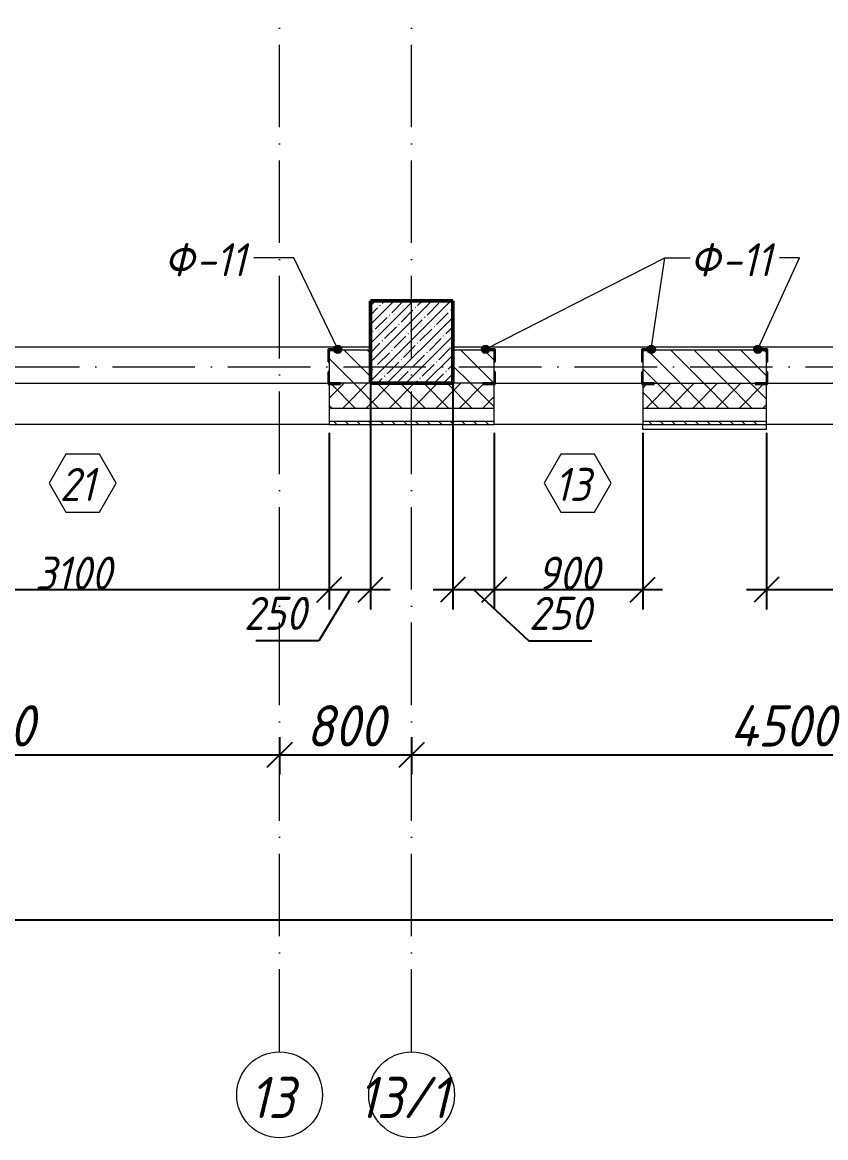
# Model space of a CAD drawing. Header units: millimetres. Extents: x -6064 to 178764, y -5836 to 29924.
# Drawn here: x 40801 to 45669, y -4670 to 2087 of the extents above; entities that cross this region are included whole.
import ezdxf

# ---------------------------------------------------------------- set-up
doc = ezdxf.new("R2010")
doc.units = ezdxf.units.MM
doc.linetypes.add('50_200_ШТРИХ_1Т_ш5_п1_п1_', pattern=[700, 500, -100, 0, -100])
doc.layers.add('A-ANNO-DIMS', color=7, linetype='Continuous')
for name, color, linetype, lineweight in [('A-GENM-1', 7, 'Continuous', 25), ('A-GENM-IDEN', 7, 'Continuous', 9), ('A-GLAZ-IDEN', 7, 'Continuous', 9), ('A-WALL-4', 7, 'Continuous', 9), ('A-WALL-FNSH-1', 7, 'Continuous', 9), ('A-WALL-PATT-1', 7, 'Continuous', 5), ('I-WALL', 7, 'Continuous', 5), ('S-COLS-1', 7, 'Continuous', 5), ('S-COLS-2', 7, 'Continuous', 50), ('Оси', 7, 'Continuous', 9), ('Оси-1', 7, '50_200_ШТРИХ_1Т_ш5_п1_п1_', 9)]:
    doc.layers.add(name, color=color, linetype=linetype, lineweight=lineweight)
doc.layers.add('A-WALL-1', color=7, linetype='Continuous', lineweight=13, true_color=0xce0000)
doc.layers.add('A-WALL-PATT-2', color=7, linetype='Continuous', lineweight=5, true_color=0xce0000)
doc.styles.add('ISOCPEUR_I', font='isocpeui.ttf', dxfattribs={"width": 0.9, "height": 250})
doc.styles.add('ISOCPEUR_I_2', font='isocpeui.ttf', dxfattribs={"width": 0.9, "height": 200})
doc.dimstyles.new('ISO-2_0_0_9К_СРЕДНИЙ', dxfattribs={"dimscale": 304.8, "dimtxt": 199.196235, "dimasz": 0.492126, "dimexe": 0.393701, "dimexo": 0, "dimgap": 0, "dimtad": 1, "dimdec": 0, "dimzin": 0, "dimdsep": 46, "dimtxsty": 'ISOCPEUR_I_2', "dimblk1": 'OBLIQUE', "dimblk2": 'OBLIQUE', "dimsah": 1, "dimcen": 0.09, "dimdle": 0.393701, "dimazin": 0, "dimtfac": 1, "dimtdec": 4, "dimtix": 1, "dimtmove": 1, "dimatfit": 3, "dimfxl": 1, "dimtvp": 1, "dimtolj": 1, "dimtzin": 0, "dimarcsym": 2})
doc.dimstyles.new('ISO-2_0_0_9К_СРЕДНИЙ_2', dxfattribs={"dimscale": 304.8, "dimtxt": 199.196235, "dimasz": 0.492126, "dimexe": 0.393701, "dimexo": 0, "dimgap": 0, "dimtad": 1, "dimdec": 0, "dimzin": 0, "dimdsep": 46, "dimtxsty": 'ISOCPEUR_I_2', "dimblk1": 'OBLIQUE', "dimblk2": 'OBLIQUE', "dimsah": 1, "dimcen": 0.09, "dimdle": 0.393701, "dimazin": 0, "dimtfac": 1, "dimtdec": 4, "dimtix": 1, "dimtmove": 0, "dimatfit": 3, "dimfxl": 1, "dimtvp": 1, "dimtolj": 1, "dimtzin": 0, "dimarcsym": 2})
doc.dimstyles.new('ISO-2_5_0_9К_БОЛЬШОЙ__с_подложкой_', dxfattribs={"dimscale": 304.8, "dimtxt": 248.995294, "dimasz": 0.492126, "dimexe": 0.393701, "dimexo": 0, "dimgap": 0.164042, "dimtad": 1, "dimdec": 0, "dimzin": 0, "dimdsep": 46, "dimtxsty": 'ISOCPEUR_I', "dimblk1": 'OBLIQUE', "dimblk2": 'OBLIQUE', "dimsah": 1, "dimcen": 0.09, "dimdle": 0.393701, "dimazin": 0, "dimtfac": 1, "dimtdec": 4, "dimtix": 1, "dimtmove": 0, "dimatfit": 3, "dimfxl": 1, "dimtvp": 1, "dimtfill": 1, "dimtolj": 1, "dimtzin": 0, "dimarcsym": 2})
doc.dimstyles.new('ISO-2_5_0_9К_БОЛЬШОЙ__с_подложкой__2', dxfattribs={"dimscale": 304.8, "dimtxt": 248.995294, "dimasz": 0.492126, "dimexe": 0.393701, "dimexo": 0, "dimgap": 0.164042, "dimtad": 1, "dimdec": 0, "dimzin": 0, "dimdsep": 46, "dimtxsty": 'ISOCPEUR_I', "dimblk1": 'OBLIQUE', "dimblk2": 'OBLIQUE', "dimsah": 1, "dimcen": 0.09, "dimdle": 0.393701, "dimazin": 0, "dimtfac": 1, "dimtdec": 4, "dimtix": 1, "dimtmove": 2, "dimatfit": 3, "dimfxl": 1, "dimtvp": 1, "dimtfill": 1, "dimtolj": 1, "dimtzin": 0, "dimarcsym": 2})
pattern_1 = [(135, (0, 0), (-35.35534, -35.35534), [])]
pattern_2 = [(45, (0, 0), (-70.71068, 70.71068), []), (135, (0, 0), (-70.71068, -70.71068), [])]
pattern_3 = [(135, (0, 0), (-70.71068, -70.71068), [])]

# ---------------------------------------------------------------- blocks, each defined once
blk = doc.blocks.new('Фахверк_СКБ_Уголок - Ф-11_200х2500 h-28441216-АР1_1_Кладочный план 2 этажа')
at = {"layer": 'A-GENM-1'}
for p, q in [((200, 156), (125, 156)), ((125, 156), (125, 81)), ((131, 81), (131, 150)), ((131, 150), (200, 150)), ((200, 150), (200, 156)), ((125, 81), (131, 81)), ((131, 19), (125, 19)), ((125, 19), (125, -56)), ((131, -50), (131, 19)), ((125, -56), (200, -56)), ((200, -50), (131, -50)), ((200, -56), (200, -50))]:
    blk.add_line(p, q, dxfattribs=at)
blk = doc.blocks.new('Ось сетки - Круг_Ø6_00__ISO-2_5_0_9K_ кружки поменьше-23056867-АР1_1_Кладочный план 2 этажа')
at = {"layer": 'Оси'}
blk.add_circle((0, 0), 2.6, dxfattribs=at)
blk = doc.blocks.new('_Oblique')
at = {"color": 0, "linetype": 'ByBlock', "lineweight": -2}
blk.add_line((-0.5, -0.5), (0.5, 0.5), dxfattribs=at)
blk = doc.blocks.new('DIMBLOCK84-АР1_1_Кладочный план 2 этажа')
at = {"layer": 'A-ANNO-DIMS', "color": 0, "lineweight": -2, "transparency": 16777216}
for p, q in [((39560, -400), (39560, -1470)), ((42660, -400), (42660, -1470)), ((39440, -1350), (42780, -1350))]:
    blk.add_line(p, q, dxfattribs=at)
at = {"layer": 'Defpoints', "color": 0, "transparency": 16777216}
for p in [(39560, -400), (42660, -400), (42660, -1350)]:
    blk.add_point(p, dxfattribs=at)
at = {"layer": 'A-ANNO-DIMS', "color": 0, "lineweight": -2, "transparency": 16777216, "xscale": 150, "yscale": 150, "zscale": 150, "rotation": 180}
blk.add_blockref('_Oblique', (39560, -1350), dxfattribs=at)
at = {"layer": 'A-ANNO-DIMS', "color": 0, "lineweight": -2, "transparency": 16777216, "xscale": 150, "yscale": 150, "zscale": 150}
blk.add_blockref('_Oblique', (42660, -1350), dxfattribs=at)
at = {"layer": 'A-ANNO-DIMS', "color": 0, "transparency": 16777216, "insert": (41110, -1250), "char_height": 200, "width": 560.814, "attachment_point": 5, "style": 'ISOCPEUR_I_2'}
blk.add_mtext('\\A1;3100', dxfattribs=at)
blk = doc.blocks.new('DIMBLOCK85-АР1_1_Кладочный план 2 этажа')
at = {"layer": 'A-ANNO-DIMS', "color": 0, "lineweight": -2, "transparency": 16777216}
for p, q in [((42910, -100), (42910, -1470)), ((42660, -400), (42660, -1470)), ((42540, -1350), (43030, -1350)), ((42785, -1350), (42598, -1660.2)), ((42598, -1660.2), (42215.7, -1660.2))]:
    blk.add_line(p, q, dxfattribs=at)
at = {"layer": 'Defpoints', "color": 0, "transparency": 16777216}
for p in [(42910, -100), (42660, -400), (42910, -1350)]:
    blk.add_point(p, dxfattribs=at)
at = {"layer": 'A-ANNO-DIMS', "color": 0, "lineweight": -2, "transparency": 16777216, "xscale": 150, "yscale": 150, "zscale": 150, "rotation": 180}
blk.add_blockref('_Oblique', (42660, -1350), dxfattribs=at)
at = {"layer": 'A-ANNO-DIMS', "color": 0, "lineweight": -2, "transparency": 16777216, "xscale": 150, "yscale": 150, "zscale": 150}
blk.add_blockref('_Oblique', (42910, -1350), dxfattribs=at)
at = {"layer": 'A-ANNO-DIMS', "color": 0, "transparency": 16777216, "insert": (42143, -1393.5), "char_height": 200, "width": 455.087, "attachment_point": 1, "line_spacing_factor": 1.149209, "style": 'ISOCPEUR_I_2'}
blk.add_mtext('\\A1;250', dxfattribs=at)
blk = doc.blocks.new('DIMBLOCK86-АР1_1_Кладочный план 2 этажа')
at = {"layer": 'A-ANNO-DIMS', "color": 0, "lineweight": -2, "transparency": 16777216}
for p, q in [((43410, -100), (43410, -1470)), ((43660, -400), (43660, -1470)), ((43290, -1350), (43780, -1350)), ((43535, -1350), (43870.3, -1660.2)), ((43870.3, -1660.2), (44252.7, -1660.2))]:
    blk.add_line(p, q, dxfattribs=at)
at = {"layer": 'Defpoints', "color": 0, "transparency": 16777216}
for p in [(43410, -100), (43660, -400), (43660, -1350)]:
    blk.add_point(p, dxfattribs=at)
at = {"layer": 'A-ANNO-DIMS', "color": 0, "lineweight": -2, "transparency": 16777216, "xscale": 150, "yscale": 150, "zscale": 150, "rotation": 180}
blk.add_blockref('_Oblique', (43410, -1350), dxfattribs=at)
at = {"layer": 'A-ANNO-DIMS', "color": 0, "lineweight": -2, "transparency": 16777216, "xscale": 150, "yscale": 150, "zscale": 150}
blk.add_blockref('_Oblique', (43660, -1350), dxfattribs=at)
at = {"layer": 'A-ANNO-DIMS', "color": 0, "transparency": 16777216, "insert": (43870.3, -1393.5), "char_height": 200, "width": 455.087, "attachment_point": 1, "line_spacing_factor": 1.149209, "style": 'ISOCPEUR_I_2'}
blk.add_mtext('\\A1;250', dxfattribs=at)
blk = doc.blocks.new('DIMBLOCK87-АР1_1_Кладочный план 2 этажа')
at = {"layer": 'A-ANNO-DIMS', "color": 0, "lineweight": -2, "transparency": 16777216}
for p, q in [((43660, -400), (43660, -1470)), ((44560, -400), (44560, -1470)), ((43540, -1350), (44680, -1350))]:
    blk.add_line(p, q, dxfattribs=at)
at = {"layer": 'Defpoints', "color": 0, "transparency": 16777216}
for p in [(43660, -400), (44560, -400), (44560, -1350)]:
    blk.add_point(p, dxfattribs=at)
at = {"layer": 'A-ANNO-DIMS', "color": 0, "lineweight": -2, "transparency": 16777216, "xscale": 150, "yscale": 150, "zscale": 150, "rotation": 180}
blk.add_blockref('_Oblique', (43660, -1350), dxfattribs=at)
at = {"layer": 'A-ANNO-DIMS', "color": 0, "lineweight": -2, "transparency": 16777216, "xscale": 150, "yscale": 150, "zscale": 150}
blk.add_blockref('_Oblique', (44560, -1350), dxfattribs=at)
at = {"layer": 'A-ANNO-DIMS', "color": 0, "transparency": 16777216, "insert": (44110, -1250), "char_height": 200, "width": 455.087, "attachment_point": 5, "style": 'ISOCPEUR_I_2'}
blk.add_mtext('\\A1;900', dxfattribs=at)
blk = doc.blocks.new('DIMBLOCK88-АР1_1_Кладочный план 2 этажа')
at = {"layer": 'A-ANNO-DIMS', "color": 0, "lineweight": -2, "transparency": 16777216}
for p, q in [((45310, -400), (45310, -1470)), ((47410, -400), (47410, -1470)), ((45190, -1350), (47530, -1350))]:
    blk.add_line(p, q, dxfattribs=at)
at = {"layer": 'Defpoints', "color": 0, "transparency": 16777216}
for p in [(45310, -400), (47410, -400), (47410, -1350)]:
    blk.add_point(p, dxfattribs=at)
at = {"layer": 'A-ANNO-DIMS', "color": 0, "lineweight": -2, "transparency": 16777216, "xscale": 150, "yscale": 150, "zscale": 150, "rotation": 180}
blk.add_blockref('_Oblique', (45310, -1350), dxfattribs=at)
at = {"layer": 'A-ANNO-DIMS', "color": 0, "lineweight": -2, "transparency": 16777216, "xscale": 150, "yscale": 150, "zscale": 150}
blk.add_blockref('_Oblique', (47410, -1350), dxfattribs=at)
at = {"layer": 'A-ANNO-DIMS', "color": 0, "transparency": 16777216, "insert": (46360, -1250), "char_height": 200, "width": 560.814, "attachment_point": 5, "style": 'ISOCPEUR_I_2'}
blk.add_mtext('\\A1;2100', dxfattribs=at)
blk = doc.blocks.new('DIMBLOCK140-АР1_1_Кладочный план 2 этажа')
at = {"layer": 'A-ANNO-DIMS', "color": 0, "lineweight": -2, "transparency": 16777216}
for p, q in [((38760, -2244.1), (38760, -2470.2)), ((42360, -2244.1), (42360, -2470.2)), ((38640, -2350.2), (42480, -2350.2))]:
    blk.add_line(p, q, dxfattribs=at)
at = {"layer": 'Defpoints', "color": 0, "transparency": 16777216}
for p in [(38760, -2244.1), (42360, -2244.1), (42360, -2350.2)]:
    blk.add_point(p, dxfattribs=at)
at = {"layer": 'A-ANNO-DIMS', "color": 0, "lineweight": -2, "transparency": 16777216, "xscale": 150, "yscale": 150, "zscale": 150, "rotation": 180}
blk.add_blockref('_Oblique', (38760, -2350.2), dxfattribs=at)
at = {"layer": 'A-ANNO-DIMS', "color": 0, "lineweight": -2, "transparency": 16777216, "xscale": 150, "yscale": 150, "zscale": 150}
blk.add_blockref('_Oblique', (42360, -2350.2), dxfattribs=at)
at = {"layer": 'A-ANNO-DIMS', "color": 0, "transparency": 16777216, "insert": (40560, -2175.2), "char_height": 250, "width": 758.478, "attachment_point": 5, "style": 'ISOCPEUR_I', "bg_fill": 3, "box_fill_scale": 1.1, "bg_fill_color": 256, "bg_fill_true_color": 13158600, "bg_fill_transparency": 0}
blk.add_mtext('\\A1;3600', dxfattribs=at)
blk = doc.blocks.new('DIMBLOCK141-АР1_1_Кладочный план 2 этажа')
at = {"layer": 'A-ANNO-DIMS', "color": 0, "lineweight": -2, "transparency": 16777216}
for p, q in [((42360, -2244.1), (42360, -2470.2)), ((43160, -2244.1), (43160, -2470.2)), ((42240, -2350.2), (43280, -2350.2))]:
    blk.add_line(p, q, dxfattribs=at)
at = {"layer": 'Defpoints', "color": 0, "transparency": 16777216}
for p in [(42360, -2244.1), (43160, -2244.1), (43160, -2350.2)]:
    blk.add_point(p, dxfattribs=at)
at = {"layer": 'A-ANNO-DIMS', "color": 0, "lineweight": -2, "transparency": 16777216, "xscale": 150, "yscale": 150, "zscale": 150, "rotation": 180}
blk.add_blockref('_Oblique', (42360, -2350.2), dxfattribs=at)
at = {"layer": 'A-ANNO-DIMS', "color": 0, "lineweight": -2, "transparency": 16777216, "xscale": 150, "yscale": 150, "zscale": 150}
blk.add_blockref('_Oblique', (43160, -2350.2), dxfattribs=at)
at = {"layer": 'A-ANNO-DIMS', "color": 0, "transparency": 16777216, "insert": (42760, -2175.2), "char_height": 250, "width": 568.858, "attachment_point": 5, "style": 'ISOCPEUR_I', "bg_fill": 3, "box_fill_scale": 1.1, "bg_fill_color": 256, "bg_fill_true_color": 13158600, "bg_fill_transparency": 0}
blk.add_mtext('\\A1;800', dxfattribs=at)
blk = doc.blocks.new('DIMBLOCK142-АР1_1_Кладочный план 2 этажа')
at = {"layer": 'A-ANNO-DIMS', "color": 0, "lineweight": -2, "transparency": 16777216}
for p, q in [((43160, -2244.1), (43160, -2470.2)), ((47660, -2244.1), (47660, -2470.2)), ((43040, -2350.2), (47780, -2350.2))]:
    blk.add_line(p, q, dxfattribs=at)
at = {"layer": 'Defpoints', "color": 0, "transparency": 16777216}
for p in [(43160, -2244.1), (47660, -2244.1), (47660, -2350.2)]:
    blk.add_point(p, dxfattribs=at)
at = {"layer": 'A-ANNO-DIMS', "color": 0, "lineweight": -2, "transparency": 16777216, "xscale": 150, "yscale": 150, "zscale": 150, "rotation": 180}
blk.add_blockref('_Oblique', (43160, -2350.2), dxfattribs=at)
at = {"layer": 'A-ANNO-DIMS', "color": 0, "lineweight": -2, "transparency": 16777216, "xscale": 150, "yscale": 150, "zscale": 150}
blk.add_blockref('_Oblique', (47660, -2350.2), dxfattribs=at)
at = {"layer": 'A-ANNO-DIMS', "color": 0, "transparency": 16777216, "insert": (45410, -2175.2), "char_height": 250, "width": 781.462, "attachment_point": 5, "style": 'ISOCPEUR_I', "bg_fill": 3, "box_fill_scale": 1.1, "bg_fill_color": 256, "bg_fill_true_color": 13158600, "bg_fill_transparency": 0}
blk.add_mtext('\\A1;4500', dxfattribs=at)
blk = doc.blocks.new('DIMBLOCK169-АР1_1_Кладочный план 2 этажа')
at = {"layer": 'A-ANNO-DIMS', "color": 0, "lineweight": -2, "transparency": 16777216}
for p, q in [((110, -3243.8), (110, -3469.8)), ((125010, -3243.8), (125010, -3469.8)), ((-10, -3349.8), (60785.8, -3349.8)), ((125130, -3349.8), (61788, -3349.8))]:
    blk.add_line(p, q, dxfattribs=at)
at = {"layer": 'Defpoints', "color": 0, "transparency": 16777216}
for p in [(110, -3243.8), (125010, -3243.8), (125010, -3349.8)]:
    blk.add_point(p, dxfattribs=at)
at = {"layer": 'A-ANNO-DIMS', "color": 0, "lineweight": -2, "transparency": 16777216, "xscale": 150, "yscale": 150, "zscale": 150, "rotation": 180}
blk.add_blockref('_Oblique', (110, -3349.8), dxfattribs=at)
at = {"layer": 'A-ANNO-DIMS', "color": 0, "lineweight": -2, "transparency": 16777216, "xscale": 150, "yscale": 150, "zscale": 150}
blk.add_blockref('_Oblique', (125010, -3349.8), dxfattribs=at)
at = {"layer": 'A-ANNO-DIMS', "color": 0, "transparency": 16777216, "insert": (60735.3, -2973.2), "char_height": 250, "width": 1103.241, "attachment_point": 1, "line_spacing_factor": 1.149209, "style": 'ISOCPEUR_I', "bg_fill": 3, "box_fill_scale": 1.1, "bg_fill_color": 256, "bg_fill_true_color": 13158600, "bg_fill_transparency": 0}
blk.add_mtext('\\A1;124900', dxfattribs=at)
blk = doc.blocks.new('AAR_СКБ_Марка_Окна_Перемычка и проем - Марка проема-25443838-АР1_1_Кладочный план 2 этажа')
at = {"layer": 'A-GLAZ-IDEN'}
for p, q in [((-0.968, -0.984), (-1.986, -2.747)), ((1.067, -0.984), (-0.968, -0.984)), ((2.085, -2.747), (1.067, -0.984)), ((-1.986, -2.747), (-0.968, -4.509)), ((1.067, -4.509), (2.085, -2.747)), ((-0.968, -4.509), (1.067, -4.509))]:
    blk.add_line(p, q, dxfattribs=at)

msp = doc.modelspace()

# ---------------------------------------------------------------- hatches: boundary and pattern name
at = {"layer": 'A-GENM-IDEN'}
h = msp.add_hatch(color=256, dxfattribs=at)
edge = h.paths.add_edge_path(flags=0)
edge.add_arc((42712.3, 106), 25, 0, 360)
h = msp.add_hatch(color=256, dxfattribs=at)
edge = h.paths.add_edge_path(flags=0)
edge.add_arc((43607.7, 106), 25, 0, 360)
h = msp.add_hatch(color=256, dxfattribs=at)
edge = h.paths.add_edge_path(flags=0)
edge.add_arc((44612.3, 106), 25, 0, 360)
h = msp.add_hatch(color=256, dxfattribs=at)
edge = h.paths.add_edge_path(flags=0)
edge.add_arc((45257.7, 106), 25, 0, 360)
at = {"layer": 'A-WALL-PATT-1'}
h = msp.add_hatch(dxfattribs=at)
h.set_pattern_fill('FP_11', color=256, style=0, pattern_type=2)
h.set_pattern_definition(pattern_2)
h.paths.add_polyline_path([(71560, -250), (75700, -250), (75700, -100), (71560, -100)], flags=0)
h.paths.add_polyline_path([(68852.3, -250), (70660, -250), (70660, -100), (67060, -100), (67060, -250)], flags=0)
h.paths.add_polyline_path([(56410, -250), (57160, -250), (57159.5, -106), (57091, -106), (57091, -100), (56410, -100)], flags=0)
h.paths.add_polyline_path([(60910, -250), (62060, -250), (62059.5, -106), (61991, -106), (61991, -100), (60910, -100), (60910, -106)], flags=0)
h.paths.add_polyline_path([(53297, -250), (53310, -250), (53309.5, -106), (53241, -106), (53241, -100), (51910, -100), (51910, -250), (53241, -250)], flags=0)
h.paths.add_polyline_path([(24830, -250), (26409.7, -250), (26409.2, -106), (26340.7, -106), (26340.7, -100), (24899, -100), (24899, -106), (24830, -106)], flags=0)
h.paths.add_polyline_path([(34839, -250), (35890, -250), (35889.5, -106), (35821, -106), (35821, -100), (34839, -100), (34839, -106), (34770, -106), (34770, -250)], flags=0)
h.paths.add_polyline_path([(43660, -250), (43659.5, -106), (43591, -106), (43591, -100), (42729, -100), (42729, -106), (42660, -106), (42660, -250), (42729, -250)], flags=0)
h.paths.add_polyline_path([(22661, -250), (22730, -250), (22729.5, -106), (22661, -106), (22661, -100), (21679, -100), (21679, -106), (21610, -106), (21610, -250)], flags=0)
h.paths.add_polyline_path([(17260, -250), (17260, -100), (16179, -100), (16179, -106), (16110, -106), (16110, -250), (16755.3, -250)], flags=0)
h.paths.add_polyline_path([(3730, -250), (3730, -100), (-260, -100), (-260, -250)], flags=0)
h.paths.add_polyline_path([(8260, -250), (8260, -100), (7549, -100), (7549, -106), (7480, -106), (7480, -250), (7660, -250)], flags=0)
h = msp.add_hatch(dxfattribs=at)
h.set_pattern_fill('FP_11', color=256, style=0, pattern_type=2)
h.set_pattern_definition(pattern_2)
h.paths.add_polyline_path([(58810, -250), (58809.5, -106), (58741, -106), (58741, -100), (58129, -100), (58129, -106), (58060, -106), (58060, -250), (58126.5, -250)], flags=0)
h.paths.add_polyline_path([(65787.8, -250), (66160, -250), (66160, -100), (65229, -100), (65229, -106), (65160, -106), (65160, -250)], flags=0)
h.paths.add_polyline_path([(33801, -250), (33870, -250), (33870, -106), (33801, -106), (33801, -100), (33010, -100), (33010, -250), (33610.2, -250)], flags=0)
h.paths.add_polyline_path([(44560, -250), (45310, -250), (45309.5, -106), (45241, -106), (45241, -100), (44629, -100), (44629, -106), (44560, -106)], flags=0)
h.paths.add_polyline_path([(18741, -250), (18810, -250), (18809.5, -106), (18741, -106), (18741, -100), (18229, -100), (18229, -106), (18160, -106), (18160, -250), (18229, -250)], flags=0)
h.paths.add_polyline_path([(5380, -250), (5379.5, -106), (5311, -106), (5311, -100), (4699, -100), (4699, -106), (4630, -106), (4630, -250), (5311, -250)], flags=0)
h = msp.add_hatch(dxfattribs=at)
h.set_pattern_fill('FP_23', color=256, style=0, pattern_type=2)
h.set_pattern_definition(pattern_1)
h.paths.add_polyline_path([(75850, -350), (75930, -350), (75930, -330), (71560, -330), (71560, -350), (75700, -350)], flags=0)
h.paths.add_polyline_path([(70660, -350), (70660, -330), (67060, -330), (67060, -350), (68852.3, -350)], flags=0)
h.paths.add_polyline_path([(62060, -350), (62060, -330), (60910, -330), (60910, -350)], flags=0)
h.paths.add_polyline_path([(56594.2, -350), (57160, -350), (57160, -330), (56410, -330), (56410, -350)], flags=0)
h.paths.add_polyline_path([(51910, -350), (53310, -350), (53310, -330), (51910, -330)], flags=0)
h.paths.add_polyline_path([(34770, -350), (35890, -350), (35890, -330), (34770, -330)], flags=0)
h.paths.add_polyline_path([(42660, -350), (43660, -350), (43660, -330), (42660, -330)], flags=0)
h.paths.add_polyline_path([(26409.7, -350), (26409.7, -330), (24830, -330), (24830, -350)], flags=0)
h.paths.add_polyline_path([(16755.3, -350), (17260, -350), (17260, -330), (16110, -330), (16110, -350)], flags=0)
h.paths.add_polyline_path([(7480, -350), (8260, -350), (8260, -330), (7480, -330)], flags=0)
h.paths.add_polyline_path([(22730, -350), (22730, -330), (21610, -330), (21610, -350)], flags=0)
h.paths.add_polyline_path([(3730, -350), (3730, -330), (-360, -330), (-360, -350)], flags=0)
h = msp.add_hatch(dxfattribs=at)
h.set_pattern_fill('FP_23', color=256, style=0, pattern_type=2)
h.set_pattern_definition(pattern_1)
h.paths.add_polyline_path([(65787.8, -350), (66160, -350), (66160, -330), (65160, -330), (65160, -350)], flags=0)
h.paths.add_polyline_path([(58126.5, -350), (58810, -350), (58810, -330), (58060, -330), (58060, -350)], flags=0)
h.paths.add_polyline_path([(45310, -350), (45310, -330), (44560, -330), (44560, -350)], flags=0)
h.paths.add_polyline_path([(33870, -350), (33870, -330), (33010, -330), (33010, -350), (33610.2, -350)], flags=0)
h.paths.add_polyline_path([(4630, -350), (5380, -350), (5380, -330), (4630, -330)], flags=0)
h.paths.add_polyline_path([(18810, -350), (18810, -330), (18160, -330), (18160, -350)], flags=0)
at = {"layer": 'A-WALL-PATT-2'}
h = msp.add_hatch(dxfattribs=at)
h.set_pattern_fill('FP_22', color=256, style=0, pattern_type=2)
h.set_pattern_definition(pattern_3)
h.paths.add_polyline_path([(39491, -100), (39560, -100), (39560, 100), (39040, 100), (39040, -100)], flags=0)
h.paths.add_polyline_path([(42729, -100), (42910, -100), (42910, 100), (42660, 100), (42660, -100)], flags=0)
h = msp.add_hatch(dxfattribs=at)
h.set_pattern_fill('FP_22', color=256, style=0, pattern_type=2)
h.set_pattern_definition(pattern_3)
h.paths.add_polyline_path([(44629, -100), (45310, -100), (45310, 100), (44560, 100), (44560, -100)], flags=0)
h.paths.add_polyline_path([(43591, -100), (43660, -100), (43660, 100), (43410, 100), (43410, -100)], flags=0)
at = {"layer": 'S-COLS-1'}
h = msp.add_hatch(dxfattribs=at)
h.set_pattern_fill('FP_7', color=256, style=0, pattern_type=2)
h.set_pattern_definition([(45, (0, 0), (-57.02463, 57.02463), []), (45, (57.025, 0), (-57.02463, 57.02463), [100.806, -20.161, 3.353, -16.808])])
h.paths.add_polyline_path([(42910, -100), (43410, -100), (43410, 400), (42910, 400), (42910, 110.9)], flags=0)

# ---------------------------------------------------------------- linework, layer by layer
at = {"layer": 'A-GENM-IDEN'}
for p, q in [((42445.3, 660.7), (42203.3, 660.7)), ((42712.3, 106), (42445.3, 660.7)), ((43607.7, 106), (44694.5, 660.7)), ((44612.3, 106), (44694.5, 660.7)), ((44694.5, 660.7), (44847.1, 660.7)), ((44694.5, 660.7), (44847.1, 660.7)), ((45257.7, 106), (45509.9, 660.7)), ((45509.9, 660.7), (45389.3, 660.7))]:
    msp.add_line(p, q, dxfattribs=at)
for centre in [(42712.3, 106), (43607.7, 106), (44612.3, 106), (45257.7, 106)]:
    msp.add_circle(centre, 25, dxfattribs=at)
at = {"layer": 'A-WALL-1'}
for p, q in [((42910, 100), (42729, 100)), ((42910, -100), (42910, 100)), ((43591, 100), (43410, 100)), ((43410, 100), (43410, -100)), ((45241, 100), (44629, 100)), ((42660, 31), (42660, -31)), ((43660, -31), (43660, 31)), ((44560, 31), (44560, -31)), ((45310, -31), (45310, 31)), ((44629, -100), (45241, -100))]:
    msp.add_line(p, q, dxfattribs=at)
at = {"layer": 'A-WALL-4'}
for p, q in [((39566, -100), (42654, -100)), ((42660, -106), (42660, -330)), ((43591, -100), (42729, -100)), ((43660, -330), (43660, -106)), ((43666, -100), (44554, -100)), ((44560, -106), (44560, -330)), ((45310, -330), (45310, -106)), ((45316, -100), (47410, -100)), ((42660, -250), (43660, -250)), ((44560, -250), (45310, -250)), ((42660, -330), (43660, -330)), ((44560, -330), (45310, -330)), ((42660, -350), (39560, -350)), ((44560, -350), (43660, -350)), ((47410, -350), (45310, -350))]:
    msp.add_line(p, q, dxfattribs=at)
at = {"layer": 'A-WALL-FNSH-1'}
for p, q in [((42660, -330), (42660, -350)), ((43660, -350), (43660, -330)), ((44560, -330), (44560, -350)), ((45310, -350), (45310, -330)), ((42660, -350), (43660, -350)), ((44560, -350), (45310, -350))]:
    msp.add_line(p, q, dxfattribs=at)
at = {"layer": 'I-WALL'}
for p, q in [((39040, 120), (42910, 120)), ((43410, 120), (47410, 120)), ((44560, -380), (44560, -350)), ((45310, -380), (44560, -380)), ((45310, -380), (45310, -350))]:
    msp.add_line(p, q, dxfattribs=at)
at = {"layer": 'S-COLS-2'}
for p, q in [((43410, 400), (42910, 400)), ((42910, 400), (42910, -100)), ((43410, -100), (43410, 400)), ((42910, -100), (43410, -100))]:
    msp.add_line(p, q, dxfattribs=at)
at = {"layer": 'Оси-1'}
for p, q in [((42360, -4150), (42360, 28636.9)), ((43160, -4150), (43160, 28636.9)), ((-4160, 0), (125951.6, 0))]:
    msp.add_line(p, q, dxfattribs=at)

# ---------------------------------------------------------------- block references
at = {"layer": 'A-GENM-1'}
for p in [(42529, -50), (44429, -50)]:
    msp.add_blockref('Фахверк_СКБ_Уголок - Ф-11_200х2500 h-28441216-АР1_1_Кладочный план 2 этажа', p, dxfattribs=at)
at = {"layer": 'A-GENM-1', "rotation": 180}
for p in [(43791, 50), (45441, 50)]:
    msp.add_blockref('Фахверк_СКБ_Уголок - Ф-11_200х2500 h-28441216-АР1_1_Кладочный план 2 этажа', p, dxfattribs=at)
at = {"layer": 'A-GLAZ-IDEN', "xscale": 99.99999999999993, "yscale": 99.99999999999993, "zscale": 99.99999999999993}
for p in [(41161.1, -430), (44161.1, -430)]:
    msp.add_blockref('AAR_СКБ_Марка_Окна_Перемычка и проем - Марка проема-25443838-АР1_1_Кладочный план 2 этажа', p, dxfattribs=at)
at = {"layer": 'Оси', "xscale": 99.99999999999993, "yscale": 99.99999999999993, "zscale": 99.99999999999993}
for p in [(42360, -4410), (43160, -4410)]:
    msp.add_blockref('Ось сетки - Круг_Ø6_00__ISO-2_5_0_9K_ кружки поменьше-23056867-АР1_1_Кладочный план 2 этажа', p, dxfattribs=at)

# ---------------------------------------------------------------- texts
at = {"layer": 'A-GENM-IDEN', "char_height": 200, "attachment_point": 1, "style": 'ISOCPEUR_I_2'}
for s, insert, width in [('\\fISOCPEUR|b0|i1|c204|p34|;\\W.9;Ф', (41661.1, 748.3), 230.886), ('-11', (41851.6, 748.3), 389.62), ('\\fISOCPEUR|b0|i1|c204|p34|;\\W.9;Ф', (44847.1, 748.3), 230.886), ('\\fISOCPEUR|b0|i1|c204|p34|;\\W.9;Ф', (44847.1, 748.3), 230.886), ('\\fISOCPEUR|b0|i1|c204|p34|;\\W.9;Ф', (44847.1, 748.3), 230.886), ('-11', (45037.6, 748.3), 389.62), ('-11', (45037.6, 748.3), 389.62), ('-11', (45037.6, 748.3), 389.62)]:
    msp.add_mtext(s, dxfattribs=dict(at, insert=insert, width=width))
at = {"layer": 'A-GLAZ-IDEN', "char_height": 200, "width": 274.177, "attachment_point": 1, "style": 'ISOCPEUR_I_2'}
for s, insert in [('21', (41027.2, -612.7)), ('13', (44027.2, -612.7))]:
    msp.add_mtext(s, dxfattribs=dict(at, insert=insert))
at = {"layer": 'Оси', "char_height": 250, "attachment_point": 1, "style": 'ISOCPEUR_I'}
for s, insert, width in [('13', (42178.9, -4301.2), 346.329), ('13/1', (42835.8, -4301.2), 692.658)]:
    msp.add_mtext(s, dxfattribs=dict(at, insert=insert, width=width))

# ---------------------------------------------------------------- dimensions: what is measured, and where the dimension line sits
at = {"layer": 'A-ANNO-DIMS'}
for base, p1, p2, override, picture, middle in [((42910, -1350), (42660, -400), (42910, -100), {"dimpost": '<>', "dimfxl": 390.512484}, 'DIMBLOCK85-АР1_1_Кладочный план 2 этажа', (42598, -1660.2)), ((43660, -1350), (43410, -100), (43660, -400), {"dimpost": '<>', "dimfxl": 390.512488}, 'DIMBLOCK86-АР1_1_Кладочный план 2 этажа', (43870.3, -1660.2))]:
    dim = msp.add_linear_dim(base=base, p1=p1, p2=p2, dimstyle='ISO-2_0_0_9К_СРЕДНИЙ', override=override, dxfattribs=at)
    dim.commit()
    dim.dimension.update_dxf_attribs({"geometry": picture, "text_midpoint": middle, "dimtype": 160})
for base, p1, p2, override, picture, middle in [((42660, -1350), (39560, -400), (42660, -400), {"dimpost": '<>', "dimfxl": 3100}, 'DIMBLOCK84-АР1_1_Кладочный план 2 этажа', (41110, -1250)), ((44560, -1350), (43660, -400), (44560, -400), {"dimpost": '<>', "dimfxl": 900}, 'DIMBLOCK87-АР1_1_Кладочный план 2 этажа', (44110, -1250)), ((47410, -1350), (45310, -400), (47410, -400), {"dimpost": '<>', "dimfxl": 2100}, 'DIMBLOCK88-АР1_1_Кладочный план 2 этажа', (46360, -1250))]:
    dim = msp.add_linear_dim(base=base, p1=p1, p2=p2, dimstyle='ISO-2_0_0_9К_СРЕДНИЙ_2', override=override, dxfattribs=at)
    dim.commit()
    dim.dimension.update_dxf_attribs({"geometry": picture, "text_midpoint": middle})

# ---------------------------------------------------------------- next in the draw order: dimensions: what is measured, and where the dimension line sits
dim = msp.add_linear_dim(base=(42360, -2350.2), p1=(38760, -2244.1), p2=(42360, -2244.1), dimstyle='ISO-2_5_0_9К_БОЛЬШОЙ__с_подложкой_', override={"dimpost": '<>', "dimfxl": 3600}, dxfattribs=at)
dim.commit()
dim.dimension.update_dxf_attribs({"geometry": 'DIMBLOCK140-АР1_1_Кладочный план 2 этажа', "text_midpoint": (40560, -2175.2)})
dim = msp.add_linear_dim(base=(125010, -3349.8), p1=(110, -3243.8), p2=(125010, -3243.8), dimstyle='ISO-2_5_0_9К_БОЛЬШОЙ__с_подложкой__2', override={"dimpost": '<>', "dimfxl": 124899.999966}, dxfattribs=at)
dim.commit()
dim.dimension.update_dxf_attribs({"geometry": 'DIMBLOCK169-АР1_1_Кладочный план 2 этажа', "text_midpoint": (61286.9, -3139.9), "dimtype": 160})

# ---------------------------------------------------------------- next in the draw order: dimensions: what is measured, and where the dimension line sits
dim = msp.add_linear_dim(base=(43160, -2350.2), p1=(42360, -2244.1), p2=(43160, -2244.1), dimstyle='ISO-2_5_0_9К_БОЛЬШОЙ__с_подложкой_', override={"dimpost": '<>', "dimfxl": 800}, dxfattribs=at)
dim.commit()
dim.dimension.update_dxf_attribs({"geometry": 'DIMBLOCK141-АР1_1_Кладочный план 2 этажа', "text_midpoint": (42760, -2175.2)})

# ---------------------------------------------------------------- next in the draw order: dimensions: what is measured, and where the dimension line sits
dim = msp.add_linear_dim(base=(47660, -2350.2), p1=(43160, -2244.1), p2=(47660, -2244.1), dimstyle='ISO-2_5_0_9К_БОЛЬШОЙ__с_подложкой_', override={"dimpost": '<>', "dimfxl": 4500}, dxfattribs=at)
dim.commit()
dim.dimension.update_dxf_attribs({"geometry": 'DIMBLOCK142-АР1_1_Кладочный план 2 этажа', "text_midpoint": (45410, -2175.2)})

doc.saveas('drawing.dxf')
